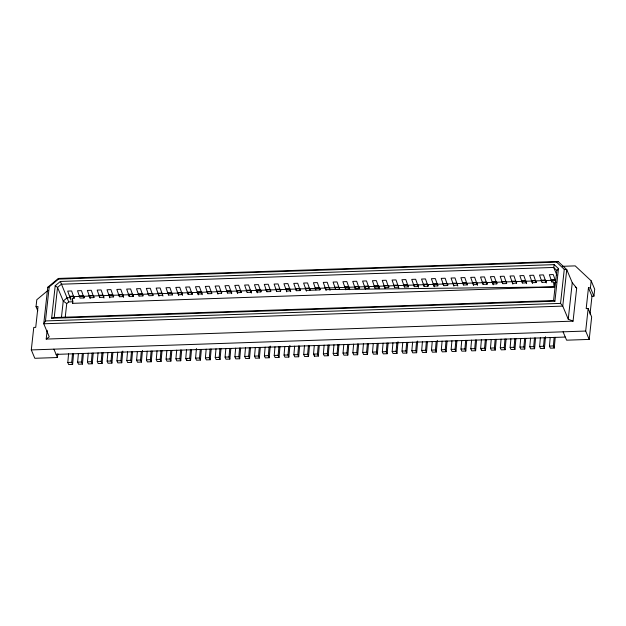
<?xml version="1.0" encoding="UTF-8"?>
<svg xmlns="http://www.w3.org/2000/svg" width="626" height="626" viewBox="0 0 626 626"><rect width="100%" height="100%" fill="white"/><g stroke="black" fill="none" stroke-linecap="round" stroke-linejoin="round"><path stroke-width="0.94" d="M73.563 353.729L72.616 364.434L68.68 364.567L67.804 362.47L68.57 353.831M72.616 364.434L71.732 362.337L72.499 353.698M83.399 353.4L82.444 364.097L78.508 364.23L77.632 362.133L78.399 353.494M82.444 364.097L81.56 362L82.335 353.361M93.227 353.064L92.272 363.761L88.344 363.902L87.46 361.805L88.227 353.158M92.272 363.761L91.388 361.671L92.163 353.025M103.055 352.728L102.101 363.432L98.172 363.565L97.288 361.468L98.055 352.821M102.101 363.432L101.224 361.335L101.991 352.688M112.883 352.391L111.929 363.096L108.001 363.229L107.116 361.132L107.891 352.493M111.929 363.096L111.052 360.999L111.819 352.36M122.798 351.084L121.765 362.759L117.829 362.892L116.945 360.795L117.719 352.156M121.765 362.759L120.881 360.662L121.647 352.023M132.54 351.726L131.593 362.423L127.657 362.556L126.781 360.466L127.547 351.82M131.593 362.423L130.709 360.333L131.476 351.687M142.462 350.419L141.421 362.094L137.485 362.227L136.609 360.13L137.376 351.483M141.421 362.094L140.537 359.997L141.312 351.35M152.204 351.053L151.249 361.758L147.321 361.891L146.437 359.793L147.204 351.155M151.249 361.758L150.365 359.66L151.14 351.014M162.032 350.716L161.078 361.421L157.149 361.554L156.265 359.457L157.032 350.818M161.078 361.421L160.201 359.324L160.968 350.685M171.86 350.388L170.906 361.085L166.978 361.218L166.093 359.128L166.868 350.482M170.906 361.085L170.029 358.988L170.796 350.349M181.689 350.051L180.742 360.756L176.806 360.889L175.922 358.792L176.696 350.145M180.742 360.756L179.858 358.659L180.624 350.012M191.517 349.715L190.57 360.42L186.634 360.553L185.758 358.455L186.525 349.817M186.634 360.553L186.806 358.604M190.57 360.42L189.686 358.322L190.453 349.676M201.353 349.378L200.398 360.083L196.462 360.216L195.586 358.119L196.439 348.518M200.398 360.083L199.514 357.986L200.289 349.347M211.181 349.05L210.226 359.747L206.298 359.88L205.414 357.782L206.181 349.144M210.226 359.747L209.342 357.649L210.117 349.011M221.009 348.713L220.055 359.41L216.126 359.551L215.242 357.454L216.009 348.807M220.055 359.41L219.178 357.321L219.945 348.674M230.838 348.377L229.883 359.081L225.955 359.214L225.07 357.117L225.845 348.471M229.883 359.081L229.006 356.984L229.773 348.338M240.666 348.04L239.719 358.745L235.783 358.878L234.906 356.781L235.673 348.142M239.719 358.745L238.835 356.648L239.601 348.009M250.494 347.712L249.547 358.408L245.611 358.541L244.735 356.444L245.502 347.806M249.547 358.408L248.663 356.311L249.43 347.673M260.33 347.375L259.375 358.072L255.439 358.213L254.563 356.116L255.33 347.469M259.375 358.072L258.491 355.983L259.266 347.336M270.244 346.068L269.203 357.743L265.275 357.876L264.391 355.779L265.158 347.133M269.203 357.743L268.319 355.646L269.094 347M279.986 346.702L279.032 357.407L275.104 357.54L274.219 355.443L274.986 346.804M279.032 357.407L278.155 355.31L278.922 346.671M289.901 345.395L288.86 357.07L284.932 357.203L284.048 355.106L284.822 346.468M288.86 357.07L287.983 354.973L288.75 346.334M299.643 346.037L298.696 356.734L294.76 356.867L293.884 354.778L294.65 346.131M298.696 356.734L297.812 354.637L298.579 345.998M309.471 345.701L308.524 356.405L304.588 356.538L303.712 354.441L304.479 345.795M308.524 356.405L307.64 354.308L308.407 345.662M319.307 345.364L318.352 356.069L314.416 356.202L313.54 354.105L314.307 345.466M314.416 356.202L314.596 354.253M318.352 356.069L317.468 353.972L318.243 345.325M329.135 345.028L328.18 355.732L324.252 355.865L323.368 353.768L324.135 345.129M328.18 355.732L327.304 353.635L328.071 344.996M338.963 344.699L338.009 355.396L334.081 355.529L333.196 353.44L333.971 344.793M338.009 355.396L337.132 353.299L337.899 344.66M348.792 344.363L347.837 355.067L343.909 355.2L343.025 353.103L343.799 344.457M347.837 355.067L346.96 352.97L347.727 344.323M358.62 344.026L357.673 354.731L353.737 354.864L352.861 352.767L353.627 344.12M357.673 354.731L356.789 352.634L357.556 343.987M368.456 343.69L367.501 354.394L363.565 354.527L362.689 352.43L363.456 343.791M367.501 354.394L366.617 352.297L367.384 343.658M378.284 343.361L377.329 354.058L373.401 354.191L372.517 352.094L373.284 343.455M377.329 354.058L376.445 351.961L377.22 343.322M388.112 343.025L387.158 353.721L383.229 353.862L382.345 351.765L383.112 343.118M387.158 353.721L386.281 351.632L387.048 342.985M398.026 341.718L396.986 353.393L393.058 353.526L392.173 351.429L392.948 342.782M396.986 353.393L396.109 351.296L396.876 342.649M407.769 342.352L406.814 353.056L402.886 353.189L402.002 351.092L402.776 342.453M406.814 353.056L405.938 350.959L406.704 342.32M417.683 341.045L416.65 352.72L412.714 352.853L411.838 350.756L412.604 342.117M416.65 352.72L415.766 350.623L416.533 341.984M427.433 341.686L426.478 352.383L422.542 352.516L421.666 350.427L422.433 341.78M426.478 352.383L425.594 350.294L426.369 341.647M437.347 340.38L436.306 352.055L432.378 352.188L431.494 350.09L432.261 341.444M436.306 352.055L435.422 349.957L436.197 341.311M447.089 341.014L446.135 351.718L442.206 351.851L441.322 349.754L442.089 341.115M446.135 351.718L445.258 349.621L446.025 340.974M456.917 340.677L455.963 351.382L452.035 351.515L451.15 349.418L451.925 340.779M455.963 351.382L455.086 349.285L455.853 340.646M466.746 340.348L465.799 351.045L461.863 351.178L460.979 349.089L461.753 340.442M465.799 351.045L464.915 348.948L465.681 340.309M476.574 340.012L475.627 350.716L471.691 350.85L470.815 348.752L471.581 340.106M475.627 350.716L474.743 348.619L475.51 339.973M486.41 339.675L485.455 350.38L481.519 350.513L480.643 348.416L481.41 339.777M481.519 350.513L481.699 348.565M485.455 350.38L484.571 348.283L485.346 339.636M496.238 339.339L495.283 350.044L491.355 350.177L490.471 348.079L491.238 339.441M495.283 350.044L494.399 347.946L495.174 339.308M506.066 339.01L505.112 349.707L501.183 349.84L500.299 347.743L501.066 339.104M505.112 349.707L504.235 347.61L505.002 338.971M515.894 338.674L514.94 349.371L511.012 349.511L510.127 347.414L510.902 338.768M514.94 349.371L514.063 347.281L514.83 338.635M525.723 338.337L524.776 349.042L520.84 349.175L519.956 347.078L520.73 338.431M524.776 349.042L523.892 346.945L524.658 338.298M535.551 338.001L534.604 348.705L530.668 348.839L529.792 346.741L530.558 338.103M534.604 348.705L533.72 346.608L534.487 337.97M545.473 336.694L544.432 348.369L540.496 348.502L539.62 346.405L540.387 337.766M544.432 348.369L543.548 346.272L544.323 337.633M555.215 337.336L554.26 348.033L550.332 348.173L549.448 346.076L550.215 337.43M554.26 348.033L553.376 345.943L554.151 337.297M57.85 353.651L57.428 357.524L34.813 358.291L31.3 349.926L33.765 327.421L35.729 327.359L38.006 306.591L36.042 306.654L36.801 299.729L47.991 290.394M46.199 339.073L573.064 321.138L576.679 288.101L572.25 282.678L566.757 269.61L558.024 261.433L58.343 278.445L47.756 287.279L43.757 323.775L49.251 336.851L46.199 339.073L47.153 330.325M573.064 321.138L568.251 319.182L562.758 306.106L43.757 323.775L45.471 320.935L49.204 286.88L58.531 279.102L556.584 262.145L558.024 261.433M51.637 318.305L55.205 285.746L60.346 281.457L554.237 264.642L558.478 268.609L554.91 301.176L51.637 318.305L54.227 317.554L553.572 300.558L554.91 301.176M54.227 317.554L57.529 287.436L61.411 284.204L553.674 267.443L556.866 270.44L553.572 300.558M61.434 317.546L63.242 301.036L57.529 287.436L55.205 285.746M65.182 317.742L66.732 303.579L68.719 301.92L72.804 301.779L72.639 299.909M70.902 300.034L67.694 291.098L71.63 290.957L74.118 298.203L72.186 298.344L72.639 303.336L554.284 286.943L554.198 282.576M72.639 303.336L72.804 301.779M103.885 296.544L103.642 297.272L99.706 297.405L99.557 295.738L93.657 295.941L93.814 297.608L89.878 297.741L89.729 296.075L83.829 296.27L83.978 297.937L80.05 298.078L77.522 290.761L81.458 290.628L83.947 297.866M90.207 298.516L87.358 290.425L91.286 290.292L93.783 297.53M99.675 297.327L97.186 290.088L101.115 289.955L103.963 298.046M109.863 297.843L107.015 289.76L110.943 289.619L113.439 296.857M119.339 296.661L116.843 289.423L120.779 289.29L123.627 297.373M138.878 294.4L132.978 294.603L133.127 296.27L129.199 296.403L126.671 289.087L130.607 288.954L133.095 296.192M138.995 295.988L136.499 288.75L140.435 288.617L142.924 295.855M157.689 293.758L152.634 293.93L152.791 295.597L148.855 295.73L146.335 288.414L150.263 288.281L152.76 295.519M159.012 296.168L156.164 288.085L160.092 287.952L162.94 296.035M168.48 294.987L165.992 287.749L169.92 287.616L172.416 294.854M178.668 295.503L175.82 287.412L179.756 287.279L182.604 295.37M188.144 294.314L185.648 287.076L189.584 286.943L192.072 294.181L188.176 294.392L188.027 292.725L182.127 292.929L182.276 294.596L178.347 294.729M198.332 294.83L195.476 286.747L199.412 286.614L202.261 294.697M207.801 293.649L205.312 286.411L209.24 286.278L211.737 293.516M217.989 294.165L215.141 286.074L219.069 285.941L221.565 293.179M227.457 292.976L224.969 285.738L228.897 285.605L231.753 293.696M237.645 293.492L234.797 285.409L238.733 285.268L241.221 292.506L237.324 292.718L237.176 291.051L231.276 291.254L231.424 292.921L227.496 293.054L227.34 291.387L221.447 291.591L221.596 293.258L217.66 293.391M247.121 292.311L244.625 285.073L248.561 284.94L251.409 293.023M257.309 292.827L254.453 284.736L258.389 284.603L260.878 291.841L260.76 290.253L266.66 290.049L266.809 291.716L270.745 291.583L270.596 289.916L276.489 289.713M266.778 291.638L264.289 284.4L268.218 284.267L270.714 291.505M276.606 291.309L274.118 284.063L278.046 283.93L280.542 291.168M286.794 291.818L283.946 283.735L287.874 283.601L290.73 291.685M296.27 290.636L293.774 283.398L297.71 283.265L300.198 290.503M306.458 291.153L303.602 283.062L307.538 282.929L310.026 290.167L309.909 288.578L315.809 288.375M315.927 289.963L313.43 282.725L317.366 282.592L319.855 289.83M326.115 290.48L323.266 282.396L327.195 282.263L330.043 290.347M345.294 287.373L339.402 287.577L339.55 289.235L335.614 289.376L333.095 282.06L337.023 281.927L339.519 289.165M345.771 289.815L342.923 281.723L346.851 281.59L349.707 289.681M355.247 288.625L352.751 281.387L356.687 281.254L359.175 288.492M365.435 289.142L362.579 281.058L366.515 280.918L369.004 288.156M374.904 287.96L372.415 280.722L376.343 280.589L379.192 288.672M385.092 288.476L382.243 280.385L386.172 280.252L388.668 287.49M394.56 287.287L392.072 280.049L396 279.916L398.856 288.007M404.396 286.958L401.9 279.72L405.828 279.579L408.324 286.818M414.224 286.622L411.728 279.384L415.664 279.251L418.512 287.334M424.052 286.285L421.556 279.047L425.492 278.914L427.981 286.152L427.863 284.564L433.763 284.36L433.912 286.027L437.848 285.894L437.691 284.227L443.591 284.024M434.241 286.802L431.392 278.711L435.32 278.578L437.817 285.816M443.709 285.613L441.22 278.374L445.149 278.241L447.645 285.479L443.74 285.691M453.897 286.129L451.049 278.046L454.977 277.913L457.833 285.996M463.373 284.947L460.877 277.709L464.813 277.576L467.301 284.814M473.553 285.464L470.705 277.373L474.641 277.24L477.489 285.331M483.029 284.274L480.533 277.036L484.469 276.903L486.958 284.141M493.218 284.791L490.369 276.708L494.297 276.575L496.794 283.813L496.668 282.216L502.568 282.021M502.686 283.609L500.197 276.371L504.126 276.238L506.622 283.476M512.874 284.126L510.026 276.035L513.954 275.902L516.45 283.14L512.545 283.351M522.35 282.936L519.854 275.698L523.79 275.565L526.638 283.656M532.53 283.453L529.682 275.37L533.618 275.229L536.106 282.467M542.006 282.271L539.51 275.033L543.446 274.9L546.295 282.983M551.835 281.935L549.346 274.697L553.274 274.564L556.123 282.655M564.269 269.344L566.757 269.61L562.758 306.106L560.544 303.399L564.269 269.344L556.584 262.145M568.251 319.182L572.25 282.678M588.456 287.85L591.977 296.215L593.941 296.145L590.428 287.78L588.456 287.85L586.186 308.618L588.15 308.548L591.664 316.92L589.199 339.417L566.593 340.184L563.079 331.819M589.199 339.417L585.686 331.052L588.15 308.548M590.428 287.78L591.187 280.855L575.2 265.878L562.492 266.316M590.013 314.15L591.977 296.215M593.941 296.145L594.7 289.22L591.187 280.855M554.237 264.642L553.674 267.443L556.89 275.088M556.866 270.44L558.478 268.609M158.534 293.727L158.683 295.394L162.619 295.261L162.47 293.594L168.363 293.398M286.473 291.043L290.401 290.91L290.253 289.243L296.153 289.048L296.301 290.714L300.23 290.581L300.081 288.915L305.981 288.711M374.935 288.038L378.871 287.897L378.714 286.231L384.614 286.035L384.763 287.702L388.699 287.569L388.55 285.902L394.443 285.699L394.591 287.365L398.527 287.232L398.379 285.566L404.271 285.362L404.427 287.029L408.355 286.896L408.207 285.229L414.107 285.033M447.676 285.558L447.527 283.891L453.42 283.688L453.568 285.354L457.504 285.221L457.356 283.555L463.248 283.359M47.756 287.279L49.204 286.88M69.509 296.294L73.445 296.153M79.338 295.957L83.274 295.824M89.166 295.621L93.102 295.488M99.002 295.284L102.93 295.151M108.83 294.948L112.758 294.815M118.658 294.619L122.586 294.486M128.486 294.283L132.422 294.15M138.315 293.946L142.251 293.813M148.143 293.61L152.079 293.477M157.979 293.281L161.907 293.148M167.807 292.945L171.735 292.811M177.635 292.608L181.563 292.475M187.464 292.272L191.399 292.139M197.292 291.943L201.228 291.802M207.12 291.606L211.056 291.473M216.956 291.27L220.884 291.137M226.784 290.933L230.712 290.8M236.612 290.597L240.54 290.464M246.441 290.268L250.377 290.135M256.269 289.932L260.205 289.799M266.097 289.595L270.033 289.462M275.933 289.259L279.861 289.126M285.761 288.93L289.689 288.797M295.589 288.594L299.518 288.461M305.418 288.257L309.354 288.124M315.246 287.921L319.182 287.788M325.082 287.592L329.01 287.451M334.91 287.256L338.838 287.123M344.738 286.919L348.666 286.786M354.566 286.583L358.495 286.45M364.395 286.254L368.331 286.113M374.223 285.918L378.159 285.785M384.059 285.581L387.987 285.448M393.887 285.245L397.815 285.112M403.715 284.908L407.643 284.775M413.543 284.58L417.479 284.447M423.372 284.243L427.308 284.11M433.2 283.907L437.136 283.774M443.036 283.57L446.964 283.437M452.864 283.242L456.792 283.108M462.692 282.905L466.62 282.772M472.52 282.569L476.456 282.436M482.349 282.232L486.285 282.099M492.177 281.903L496.113 281.763M502.013 281.567L505.941 281.434M511.841 281.23L515.769 281.097M521.669 280.894L525.597 280.761M531.497 280.558L535.433 280.425M541.326 280.229L545.262 280.096M551.154 279.892L555.09 279.759M69.47 296.63L73.406 296.497M79.299 296.294L83.235 296.161M89.135 295.965L93.063 295.824M98.963 295.628L102.891 295.495M108.791 295.292L112.719 295.159M118.619 294.956L122.555 294.823M128.447 294.619L132.383 294.486M138.276 294.29L142.212 294.157M148.112 293.954L152.04 293.821M157.94 293.617L161.868 293.484M167.768 293.281L171.696 293.148M177.596 292.952L181.532 292.819M187.424 292.616L191.36 292.483M197.26 292.279L201.189 292.146M207.089 291.943L211.017 291.81M216.917 291.614L220.845 291.473M226.745 291.278L230.673 291.145M236.573 290.941L240.509 290.808M246.401 290.605L250.337 290.472M256.237 290.276L260.166 290.135M266.066 289.94L269.994 289.807M275.894 289.603L279.822 289.47M285.722 289.267L289.658 289.134M295.55 288.93L299.486 288.797M305.378 288.602L309.314 288.469M315.214 288.265L319.143 288.132M325.043 287.929L328.971 287.796M334.871 287.592L338.799 287.459M344.699 287.264L348.635 287.131M354.527 286.927L358.463 286.794M364.355 286.591L368.291 286.458M374.191 286.254L378.12 286.121M384.02 285.925L387.948 285.785M393.848 285.589L397.776 285.456M403.676 285.253L407.612 285.12M413.504 284.916L417.44 284.783M423.332 284.58L427.268 284.447M433.169 284.251L437.097 284.118M442.997 283.914L446.925 283.781M452.825 283.578L456.753 283.445M462.653 283.242L466.589 283.108M472.481 282.913L476.417 282.78M482.31 282.576L486.245 282.443M492.146 282.24L496.074 282.107M501.974 281.903L505.902 281.77M511.802 281.575L515.73 281.434M521.63 281.238L525.566 281.105M531.458 280.902L535.394 280.769M541.287 280.565L545.223 280.432M551.123 280.237L555.051 280.096M79.901 296.411L74.001 296.607L74.15 298.273M103.642 297.272L103.493 295.605L109.386 295.402L109.534 297.068L113.47 296.935L113.322 295.269L119.214 295.073M119.37 296.732L123.299 296.599L123.15 294.932L129.05 294.736L129.199 296.403M148.706 294.063L142.806 294.267L142.955 295.934L139.027 296.067M178.199 293.062L172.299 293.265L172.447 294.932L168.519 295.065M192.104 294.259L191.955 292.592L197.855 292.389L198.004 294.056L201.932 293.923L201.783 292.256L207.683 292.06M217.512 291.724L211.611 291.927L211.768 293.586L207.832 293.727M247.004 290.722L241.104 290.918L241.253 292.585M247.153 292.381L251.081 292.248L250.932 290.581L256.832 290.386L256.981 292.052L260.917 291.919L260.76 290.253M276.637 291.38L280.573 291.246L280.425 289.58L286.317 289.384M306.13 290.378L319.894 289.908L319.737 288.242L324.792 288.07M542.038 282.342L545.966 282.209L545.817 280.542L551.717 280.346L551.866 282.013L553.83 281.943L554.284 286.943L329.722 289.572L329.573 287.905L335.466 287.71M345.45 289.04L349.378 288.907L349.23 287.24L355.13 287.037L355.278 288.703L359.207 288.57L359.058 286.904L364.958 286.7L365.107 288.367L369.035 288.234L368.886 286.567L374.786 286.372M414.255 286.692L418.184 286.559L418.035 284.893L423.935 284.697L424.084 286.364L428.012 286.231L427.863 284.564M473.084 283.022L467.184 283.226L467.332 284.885L463.404 285.026M473.233 284.689L477.161 284.556L477.012 282.889L482.912 282.686L483.061 284.353L486.989 284.22L486.84 282.553L492.74 282.349L492.889 284.016L496.825 283.883L496.668 282.216M512.397 281.684L506.504 281.888L506.653 283.547L502.717 283.688M516.481 283.218L516.333 281.551L521.388 281.379M522.225 281.348L522.381 283.015L526.309 282.882L526.161 281.215L532.061 281.011L532.21 282.678L536.138 282.545L535.989 280.878L541.889 280.683M70.761 297.671L67.123 297.796L63.242 301.036L66.732 303.579M45.471 320.935L560.544 303.399M31.3 349.926L585.686 331.052M56.105 354.386L565.278 337.054M67.804 362.47L71.732 362.337M77.632 362.133L81.56 362M87.46 361.805L91.388 361.671M97.288 361.468L101.224 361.335M107.116 361.132L111.052 360.999M116.945 360.795L120.881 360.662M126.781 360.466L130.709 360.333M136.609 360.13L140.537 359.997M146.437 359.793L150.365 359.66M156.265 359.457L160.201 359.324M166.093 359.128L170.029 358.988M175.922 358.792L179.858 358.659M185.758 358.455L189.686 358.322M195.586 358.119L199.514 357.986M205.414 357.782L209.342 357.649M215.242 357.454L219.178 357.321M225.07 357.117L229.006 356.984M234.906 356.781L238.835 356.648M244.735 356.444L248.663 356.311M254.563 356.116L258.491 355.983M264.391 355.779L268.319 355.646M274.219 355.443L278.155 355.31M284.048 355.106L287.983 354.973M293.884 354.778L297.812 354.637M303.712 354.441L307.64 354.308M313.54 354.105L317.468 353.972M323.368 353.768L327.304 353.635M333.196 353.44L337.132 353.299M343.025 353.103L346.96 352.97M352.861 352.767L356.789 352.634M362.689 352.43L366.617 352.297M372.517 352.094L376.445 351.961M382.345 351.765L386.281 351.632M392.173 351.429L396.109 351.296M402.002 351.092L405.938 350.959M411.838 350.756L415.766 350.623M421.666 350.427L425.594 350.294M431.494 350.09L435.422 349.957M441.322 349.754L445.258 349.621M451.15 349.418L455.086 349.285M460.979 349.089L464.915 348.948M470.815 348.752L474.743 348.619M480.643 348.416L484.571 348.283M490.471 348.079L494.399 347.946M500.299 347.743L504.235 347.61M510.127 347.414L514.063 347.281M519.956 347.078L523.892 346.945M529.792 346.741L533.72 346.608M539.62 346.405L543.548 346.272M549.448 346.076L553.376 345.943M575.317 286.825L576.679 288.101M545.817 280.542L546.216 281.489M526.161 281.215L526.591 282.569M516.333 281.551L516.724 282.49M486.84 282.553L487.278 283.914M477.012 282.889L477.411 283.828M447.527 283.891L447.919 284.83M418.035 284.893L418.465 286.254M388.55 285.902L388.942 286.841M378.714 286.231L379.113 287.178M359.058 286.904L359.488 288.265M349.23 287.24L349.621 288.179M329.573 287.905L329.722 289.572L325.786 289.705L325.637 288.038M319.737 288.242L320.176 289.603M280.425 289.58L280.816 290.519M250.932 290.581L251.331 291.528M231.276 291.254L231.706 292.616M221.447 291.591L221.839 292.53M191.955 292.592L192.393 293.954M182.127 292.929L182.526 293.868M152.634 293.93L153.073 295.292M123.15 294.932L123.58 296.294M113.322 295.269L113.713 296.208M83.829 296.27L84.228 297.217M36.042 306.654L37.795 310.84M53.906 349.159L57.428 357.524M68.719 301.92L60.346 281.457M58.343 278.445L58.531 279.102M457.356 283.555L457.504 285.221M398.379 285.566L398.527 287.232M300.081 288.915L300.23 290.581M290.253 289.243L290.401 290.91M162.47 293.594L162.619 295.261M132.978 294.603L133.127 296.27M93.657 295.941L93.814 297.608"/></g></svg>
